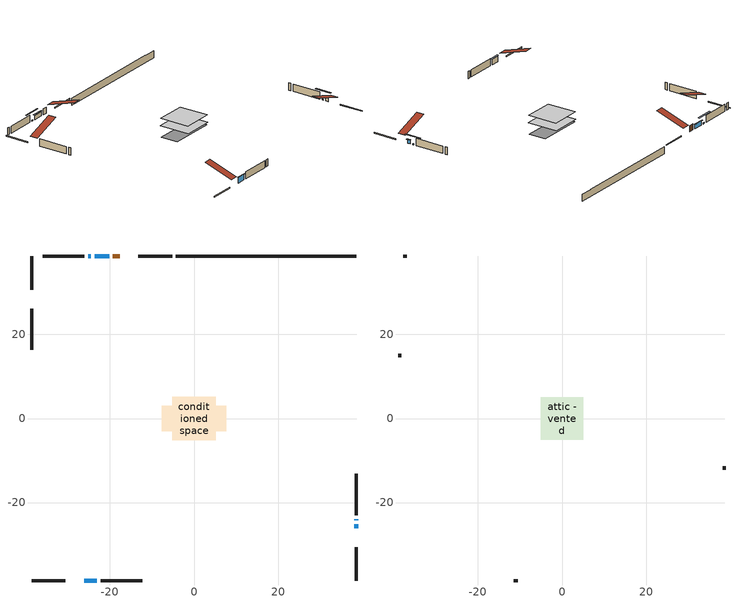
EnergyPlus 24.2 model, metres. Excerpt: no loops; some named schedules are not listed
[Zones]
conditioned space
 floor outside (Floor1 construction): -0.61,-0.61 -0.61,0.61 0.61,0.61 0.61,-0.61 z0.53
 floor adiabatic (AdiabaticFloorConstruction): -5.13,-5.13 -5.13,5.13 5.13,5.13 5.13,-5.13 z0.53
 floor foundation (Slab1 construction): -7.73,-3.02 -7.73,3.02 7.73,3.02 7.73,-3.02 z-1.83
 wall outside (RimJoist1 construction): -5.22,38.69 -13.28,38.69 / -38.69,-38.69 -30.63,-38.69 / -38.69,38.69 -38.69,30.63 / 38.69,-38.69 38.69,-30.63 z0.53:0.83
 wall outside (AdiabaticWallConstruction 1): -17.72,38.69 -19.3,38.69 z0.53:2.56
 wall outside (AdiabaticWallConstruction): 38.69,-26.19 38.69,-25.18 z0.53:1.74; -20.22,38.69 -23.68,38.69 z0.53:1.91; -26.19,-38.69 -23.16,-38.69 z0.53:2.34; 38.69,-24.25 38.69,-23.96 / -24.61,38.69 -25.19,38.69 z0.53:0.88
 wall outside (Wall1 construction): -26.12,38.69 -35.98,38.69 / -22.23,-38.69 -12.36,-38.69 / -38.69,26.19 -38.69,16.32 / 38.69,-23.03 38.69,-13.16 z0.53:2.97
 wall foundation (FoundationWall1 construction): -4.29,38.69,-1.83 -4.29,38.69,0.53 34.39,38.69,0.53 34.39,38.69,0.46 38.69,38.69,0.46 38.69,38.69,-1.83
 window (WindowConstruction): 38.69,-26.19 38.69,-25.18 z0.53:1.73
 window (WindowConstruction 1): -20.23,38.69 -23.68,38.69 z0.53:1.91
 window (WindowConstruction 2): -26.19,-38.69 -23.16,-38.69 z0.53:2.34
 window (WindowConstruction 3): 38.69,-24.25 38.69,-23.96 z0.53:0.87
 window (WindowConstruction 4): -24.61,38.69 -25.19,38.69 z0.53:0.87
 door (Door): -17.72,38.69 -19.3,38.69 z0.53:2.56
 ceiling adiabatic (AdiabaticFloorConstruction): 5.13,-5.13 5.13,5.13 -5.13,5.13 -5.13,-5.13 z0.53
attic - vented
 floor to conditioned space (Floor2 construction Reversed): -5.03,-5.03 -5.03,5.03 5.03,5.03 5.03,-5.03 z2.97
 wall outside (Wall2 construction): -36.91,38.69 -37.76,38.69 / -11.43,-38.69 -10.59,-38.69 / -38.69,15.39 -38.69,14.55 / 38.69,-12.23 38.69,-11.39 z0.53:2.97
 roof outside (Roof1 construction): -16.79,38.69,2.97 -16.79,28.88,6.24 -14.21,28.88,6.24 -14.21,38.69,2.97; -27.11,-38.69,2.97 -27.11,-28.88,6.24 -29.7,-28.88,6.24 -29.7,-38.69,2.97; -38.69,27.11,2.97 -28.88,27.11,6.24 -28.88,29.7,6.24 -38.69,29.7,2.97; 38.69,-27.11,2.97 28.88,-27.11,6.24 28.88,-29.7,6.24 38.69,-29.7,2.97
shading: 38.69,-24.98 38.69,-26.39 39.1,-26.39 39.1,-24.98 z1.94; -23.88,38.69 -20.02,38.69 -20.02,39.1 -23.88,39.1 z2.11; -22.95,-38.69 -26.39,-38.69 -26.39,-39.1 -22.95,-39.1 z2.54; 38.69,-21.32 38.69,-26.89 39.1,-26.89 39.1,-21.32 z3.51; -27.83,38.69 -21.97,38.69 -21.97,39.1 -27.83,39.1 z3.51
[Building]
Building 1: Terrain=Suburbs
[Site:Location]
Winnipeg Intl AP_MB: Latitude {deg}=49.91; Longitude {deg}=-97.24; Time Zone {hr}=-6; Elevation {m}=239; Keep Site Location Information=Yes
[Site:GroundTemperature:Shallow]
-2.46526, -5.11642, -5.32873, -4.07063, 0.979979, 6.00706, 10.3653, 13.1261, 13.3606, 11.1152, 6.8681, 1.99523
[Site:WaterMainsTemperature]
Calculation Method=Schedule; Temperature Schedule=mains temperature schedule
[Material] Roughness=Rough; Thermal Absorptance=0.9
Name | Thickness {m} | Conductivity {W/m-K} | Density {kg/m3} | Specific Heat {J/kg-K} | Solar Absorptance | Visible Absorptance
asphalt or fiberglass shingles | 0.00635 | 0.162714 | 1121.4 | 1465.45 | 0.84 | 0.84
ceiling loosefill ins | 0.0846667 | 0.0480833 | 16.02 | 1046.75 | 0.7 | 0.7
ceiling stud and cavity | 0.1397 | 0.0991714 | 65.682 | 1177.47 | 0.7 | 0.7
concrete 4.0 in. | 0.1016 | 1.803125 | 2242.8 | 837.4 | 0.7 | 0.7
concrete 8.0 in. | 0.2032 | 1.803125 | 2242.8 | 837.4 | 0.7 | 0.7
door material | 0.04445 | 0.0451087 | 512.64 | 1214.23 | 0.7 | 0.7
exterior vertical ins | 0.0457286 | 0.029427 | 32.04 | 1214.23 | 0.7 | 0.7
floor covering | 0.0127 | 0.0433444 | 54.468 | 1339.84 | 0.6 | 0.6
floor rigid ins; rim joist rigid ins; wall rigid ins | 0.051816 | 0.029427 | 32.04 | 1214.23 | 0.7 | 0.7
floor rigid ins 1; wall rigid ins 1 | 0.512978 | 0.029427 | 32.04 | 1214.23 | 0.7 | 0.7
floor stud and cavity | 0.1397 | 0.350745 | 92.3553 | 1139.71 | 0.7 | 0.7
floor stud and cavity 1 | 0.1397 | 1.75129 | 37.0049 | 1207.88 | 0.7 | 0.7
furniture material conditioned space 1 | 0.1524 | 0.115458 | 640.8 | 1214.23 | 0.6 | 0.6
gypsum board | 0.0127 | 0.160291 | 801 | 837.4 | 0.6 | 0.6
gypsum board 1 | 0.0127 | 0.160291 | 801 | 837.4 | 0.7 | 0.7
osb sheathing 0.5 in. | 0.0127 | 0.115458 | 512.64 | 1214.23 | 0.7 | 0.7
osb sheathing 0.75 in. | 0.01905 | 0.115458 | 512.64 | 1214.23 | 0.7 | 0.7
osb sheathing 2.0 in. | 0.0508 | 0.115458 | 512.64 | 1214.23 | 0.7 | 0.7
rim joist stud and cavity | 0.0508 | 0.0402607 | 125.044 | 1163.47 | 0.6 | 0.6
slab rigid ins | 0.000776722 | 0.029427 | 32.04 | 1214.23 | 0.7 | 0.7
wall stud and cavity | 0.1397 | 0.216775 | 139.0536 | 1170.24 | 0.7 | 0.7
wall stud and cavity 1 | 0.0889 | 6.1454 | 50.32683 | 1063.81 | 0.6 | 0.6
wall stud and cavity 2 | 0.0889 | 0.380278 | 52.3479 | 1209.89 | 0.7 | 0.7
wall stud and cavity 3 | 0.0889 | 0.391764 | 83.0341 | 1211.67 | 0.7 | 0.7
wood siding | 0.0254 | 0.102417 | 544.68 | 1172.36 | 0.4 | 0.4
wood siding 1 | 0.00254 | 0.102417 | 544.68 | 1172.36 | 0.4 | 0.4
wood siding 2; wood siding 3; wood siding 4 | 0.0254 | 0.102417 | 544.68 | 1172.36 | 0.7 | 0.7
[WindowMaterial:SimpleGlazingSystem]
Name | U-Factor {W/m2-K} | Solar Heat Gain Coefficient
WindowMaterial | 1.82661 | 0.55
WindowMaterial 1 | 1.78346 | 0.56
WindowMaterial 2 | 1.709078 | 0.58
WindowMaterial 3 | 3.24952 | 0.43
[Construction]
AdiabaticFloorConstruction: floor stud and cavity 1, floor rigid ins 1, osb sheathing 0.75 in., floor covering
AdiabaticWallConstruction: wood siding 3, wall rigid ins 1, wall stud and cavity 2, gypsum board
AdiabaticWallConstruction 1: wood siding 4, wall rigid ins 1, wall stud and cavity 2, gypsum board
Door: door material
Floor1 construction: floor stud and cavity, floor rigid ins, osb sheathing 0.75 in., floor covering
Floor2 construction Reversed: gypsum board, ceiling stud and cavity, ceiling loosefill ins
FoundationWall1 construction: concrete 8.0 in., gypsum board 1
furniture construction conditioned space 1: furniture material conditioned space 1
PartitionWallConstruction: gypsum board, wall stud and cavity 3, gypsum board
RimJoist1 construction: wood siding 2, rim joist rigid ins, osb sheathing 2.0 in., rim joist stud and cavity
Roof1 construction: asphalt or fiberglass shingles
Slab1 construction: slab rigid ins, concrete 4.0 in.
Wall1 construction: wood siding, wall rigid ins, osb sheathing 0.5 in., wall stud and cavity, gypsum board
Wall2 construction: wood siding 1, wall stud and cavity 1
WindowConstruction: WindowMaterial
WindowConstruction 1: WindowMaterial 1
WindowConstruction 2: WindowMaterial 2
WindowConstruction 3; WindowConstruction 4: WindowMaterial 3
[Zone] Multiplier=1; Part of Total Floor Area=Yes
Name | Volume {m3}
attic - vented | 53.8153
conditioned space | 496
[Space]
Name | Zone | Volume {m3}
attic - vented 1 | attic - vented | 53.8153
conditioned space 1 | conditioned space | 496
[ZoneInfiltration:EffectiveLeakageArea]
infil attic - vented 1: Zone or Space=attic - vented 1; Schedule=Always On Discrete; Effective Air Leakage Area {cm2}=3380; Stack Coefficient=0.000396905; Wind Coefficient=1.34606e-05
[ZoneMixing]
whole house fan mix: Zone or Space=attic - vented; Schedule=Always On Continuous; Design Flow Rate Calculation Method=Flow/Zone; Design Flow Rate {m3/s}=0; Source Zone or Space=conditioned space
[SurfaceProperty:ExposedFoundationPerimeter]
Slab1: Exposed Perimeter Calculation Method=TotalExposedPerimeter; Total Exposed Perimeter {m}=42.976
[InternalMass] Zone or ZoneList=conditioned space; Space or SpaceList=conditioned space 1
Name | Construction | Surface Area {m2}
furniture mass conditioned space 1 | furniture construction conditioned space 1 | 79.9442
partition wall mass | PartitionWallConstruction | 199.86
[Lights]
interior lighting: Zone or ZoneList or Space or SpaceList=conditioned space 1; Schedule=interior lighting schedule; Design Level Calculation Method=LightingLevel; Lighting Level {W}=343.2; Return Air Fraction=0; Fraction Radiant=0.6; Fraction Visible=0.2; Fraction Replaceable=1
[People]
occupants: Zone or ZoneList or Space or SpaceList=conditioned space 1; Number of People Schedule=occupants schedule; Number of People Calculation Method=People; Number of People=3; Fraction Radiant=0.314171; Sensible Heat Fraction=0.56303; Activity Level Schedule=occupants activity schedule; Carbon Dioxide Generation Rate {m3/s-W}=0; Enable ASHRAE 55 Comfort Warnings=No; Mean Radiant Temperature Calculation Type=EnclosureAveraged
[ElectricEquipment] Zone or ZoneList or Space or SpaceList=conditioned space 1; Design Level Calculation Method=EquipmentLevel
Name | Schedule | Design Level {W} | Fraction Latent | Fraction Radiant | Fraction Lost
clothes dryer | clothes dryer schedule | 140.772 | 0.015 | 0.081 | 0.85
clothes washer | clothes washer schedule | 32.1985 | 0.03 | 0.162 | 0.7
cooking range | cooking range schedule | 215.147 | 0.08 | 0.432 | 0.2
dishwasher | dishwasher schedule | 66.8632 | 0.3 | 0.18 | 0.4
fridge | fridge schedule | 72.9452 | 0 | 0.6 | 0
mech vent house fan | mech vent house fan schedule | 10.9 | 0 | 0 | 1
mech vent house fan cfis | mech vent house fan cfis schedule | 0 | 0 | 0 | 0
misc plug loads | misc plug loads schedule | 494.7 | 0.045 | 0.513 | 0.1
whole house fan | Always On Discrete | 0 | 0 | 0 | 1
[OtherEquipment] Zone or ZoneList or Space or SpaceList=conditioned space 1; Design Level Calculation Method=EquipmentLevel
Name | Fuel Type | Schedule | Design Level {W} | Fraction Latent | Fraction Radiant | Fraction Lost
clothes dryer 1 | Electricity | clothes dryer schedule | 0 | 0.015 | 0.081 | 0.85
cooking range 1 | Electricity | cooking range schedule | 0 | 0.08 | 0.432 | 0.2
general water use latent | None | general water use schedule | 62.594 | 1 | 0 | 0
general water use sensible | None | general water use schedule | -61.6891 | 0 | 0.6 | 0
mech vent house fan latent load | None | Always On Discrete | 0 | 1 | 0 | 0
mech vent house fan sensible load | None | Always On Discrete | 0 | 0 | 0 | 0
water heater energy adjustment1 | Electricity | Always On Discrete | 0.01 | 0 | 0 | 1
[ZoneInfiltration:DesignFlowRate] Zone or ZoneList or Space or SpaceList=conditioned space 1; Schedule=Always On Discrete; Design Flow Rate Calculation Method=Flow/Zone; Design Flow Rate {m3/s}=0
infil flow; natural vent flow; whole house fan flow
[AvailabilityManager:Scheduled]
central ac and furnace airloop Availability Manager: Schedule=Always On Discrete
[Foundation:Kiva]
Foundation Kiva 1: Initial Indoor Air Temperature {C}=21; Wall Height Above Grade {m}=0.530017; Wall Depth Below Slab {m}=0.2032; Custom Block Material Name 1=exterior vertical ins; Custom Block Depth 1 {m}=2.36001; Custom Block X Position 1 {m}=0.2159; Custom Block Z Position 1 {m}=0
[Foundation:Kiva:Settings]
Soil Conductivity {W/m-K}=0.849921; Soil Density {kg/m3}=1842.3; Soil Specific Heat {J/kg-K}=418.7; Ground Solar Absorptivity=0.9; Ground Thermal Absorptivity=0.9; Ground Surface Roughness {m}=0.03; Far-Field Width {m}=40; Deep-Ground Boundary Condition=ZeroFlux; Deep-Ground Depth {m}=40; Minimum Cell Dimension {m}=0.2; Maximum Cell Growth Coefficient=3; Simulation Timestep=Timestep
[Exterior:Lights]
exterior lighting: Schedule=exterior lighting schedule; Design Level {W}=75.6
[EnergyManagementSystem:GlobalVariable]
central_ac_and_furnace_airloop_Fan_RTF
infil_program_Qfan
infil_program_Qinf
natural_vent_program_Qnv
natural_vent_program_Qwhf
[EnergyManagementSystem:Sensor]
Name | Output:Variable or Output:Meter Index Key | Output:Variable or Output:Meter
airflow_gain | infil flow | Infiltration Sensible Heat Gain Energy
airflow_gain_1 | natural vent flow | Infiltration Sensible Heat Gain Energy
airflow_gain_2 | whole house fan flow | Infiltration Sensible Heat Gain Energy
airflow_loss | infil flow | Infiltration Sensible Heat Loss Energy
airflow_loss_1 | natural vent flow | Infiltration Sensible Heat Loss Energy
airflow_loss_2 | whole house fan flow | Infiltration Sensible Heat Loss Energy
clg_load_cond |  | Cooling:EnergyTransfer:Zone:CONDITIONED SPACE
clg_sp_s; clg_sp_s_1 | cooling setpoint | Schedule Value
clothes_dryer_exhaust_0_sch_s | clothes dryer exhaust 0 schedule | Schedule Value
cool_season | cooling season schedule | Schedule Value
htg_load_cond |  | Heating:EnergyTransfer:Zone:CONDITIONED SPACE
htg_sp_s; htg_sp_s_1 | heating setpoint | Schedule Value
ig_ee_conv | clothes dryer | Electric Equipment Convective Heating Energy
ig_ee_conv_2 | cooking range | Electric Equipment Convective Heating Energy
ig_ee_conv_4 | fridge | Electric Equipment Convective Heating Energy
ig_ee_conv_5 | misc plug loads | Electric Equipment Convective Heating Energy
ig_ee_conv_6 | whole house fan | Electric Equipment Convective Heating Energy
ig_ee_rad | clothes dryer | Electric Equipment Radiant Heating Energy
ig_ee_rad_2 | cooking range | Electric Equipment Radiant Heating Energy
ig_ee_rad_4 | fridge | Electric Equipment Radiant Heating Energy
ig_ee_rad_5 | misc plug loads | Electric Equipment Radiant Heating Energy
ig_ee_rad_6 | whole house fan | Electric Equipment Radiant Heating Energy
ig_lgt_conv | interior lighting | Lights Convective Heating Energy
ig_lgt_rad | interior lighting | Lights Radiant Heating Energy
ig_lgt_vis | interior lighting | Lights Visible Radiation Heating Energy
ig_oe_conv | clothes dryer 1 | Other Equipment Convective Heating Energy
ig_oe_conv_1 | cooking range 1 | Other Equipment Convective Heating Energy
ig_oe_conv_2 | general water use latent | Other Equipment Convective Heating Energy
ig_oe_conv_3 | general water use sensible | Other Equipment Convective Heating Energy
ig_oe_conv_4 | water heater energy adjustment1 | Other Equipment Convective Heating Energy
ig_oe_rad | clothes dryer 1 | Other Equipment Radiant Heating Energy
ig_oe_rad_1 | cooking range 1 | Other Equipment Radiant Heating Energy
ig_oe_rad_2 | general water use latent | Other Equipment Radiant Heating Energy
ig_oe_rad_3 | general water use sensible | Other Equipment Radiant Heating Energy
ig_oe_rad_4 | water heater energy adjustment1 | Other Equipment Radiant Heating Energy
ig_ppl_conv | occupants | People Convective Heating Energy
ig_ppl_rad | occupants | People Radiant Heating Energy
im_conv | furniture mass conditioned space 1 | Surface Inside Face Convection Heat Gain Energy
im_conv_1 | partition wall mass | Surface Inside Face Convection Heat Gain Energy
im_ig | furniture mass conditioned space 1 | Surface Inside Face Internal Gains Radiation Heat Gain Energy
im_ig_1 | partition wall mass | Surface Inside Face Internal Gains Radiation Heat Gain Energy
im_lgt | furniture mass conditioned space 1 | Surface Inside Face Lights Radiation Heat Gain Energy
im_lgt_1 | partition wall mass | Surface Inside Face Lights Radiation Heat Gain Energy
im_sol | furniture mass conditioned space 1 | Surface Inside Face Solar Radiation Heat Gain Energy
im_sol_1 | partition wall mass | Surface Inside Face Solar Radiation Heat Gain Energy
im_surf | furniture mass conditioned space 1 | Surface Inside Face Net Surface Thermal Radiation Heat Gain Energy
im_surf_1 | partition wall mass | Surface Inside Face Net Surface Thermal Radiation Heat Gain Energy
mv_conv | mech vent house fan | Electric Equipment Convective Heating Energy
mv_conv_1 | mech vent house fan cfis | Electric Equipment Convective Heating Energy
mv_conv_2 | mech vent house fan latent load | Other Equipment Convective Heating Energy
mv_conv_3 | mech vent house fan sensible load | Other Equipment Convective Heating Energy
mv_rad | mech vent house fan | Electric Equipment Radiant Heating Energy
mv_rad_1 | mech vent house fan cfis | Electric Equipment Radiant Heating Energy
mv_rad_2 | mech vent house fan latent load | Other Equipment Radiant Heating Energy
mv_rad_3 | mech vent house fan sensible load | Other Equipment Radiant Heating Energy
natural_vent_s | natural vent schedule | Schedule Value
out_pb_s |  | Site Outdoor Air Barometric Pressure
out_wt_s |  | Site Outdoor Air Humidity Ratio
site_vw_s |  | Site Wind Speed
ss_back_out | Window1 | Surface Window Shortwave from Zone Back Out Window Heat Transfer Rate
ss_back_out_1 | Window2 | Surface Window Shortwave from Zone Back Out Window Heat Transfer Rate
ss_back_out_2 | Window5 | Surface Window Shortwave from Zone Back Out Window Heat Transfer Rate
ss_back_out_3 | Window7 | Surface Window Shortwave from Zone Back Out Window Heat Transfer Rate
ss_back_out_4 | Window8 | Surface Window Shortwave from Zone Back Out Window Heat Transfer Rate
ss_conv | Door1 | Surface Inside Face Convection Heat Gain Energy
ss_conv_1 | Window1 | Surface Inside Face Convection Heat Gain Energy
ss_conv_2 | Window2 | Surface Inside Face Convection Heat Gain Energy
ss_conv_3 | Window5 | Surface Inside Face Convection Heat Gain Energy
ss_conv_4 | Window7 | Surface Inside Face Convection Heat Gain Energy
ss_conv_5 | Window8 | Surface Inside Face Convection Heat Gain Energy
ss_ig | Door1 | Surface Inside Face Internal Gains Radiation Heat Gain Energy
ss_ig_1 | Window1 | Surface Inside Face Internal Gains Radiation Heat Gain Energy
ss_ig_2 | Window2 | Surface Inside Face Internal Gains Radiation Heat Gain Energy
ss_ig_3 | Window5 | Surface Inside Face Internal Gains Radiation Heat Gain Energy
ss_ig_4 | Window7 | Surface Inside Face Internal Gains Radiation Heat Gain Energy
ss_ig_5 | Window8 | Surface Inside Face Internal Gains Radiation Heat Gain Energy
ss_lgt | Door1 | Surface Inside Face Lights Radiation Heat Gain Energy
ss_sol | Door1 | Surface Inside Face Solar Radiation Heat Gain Energy
ss_surf | Door1 | Surface Inside Face Net Surface Thermal Radiation Heat Gain Energy
ss_surf_1 | Window1 | Surface Inside Face Net Surface Thermal Radiation Heat Gain Energy
ss_surf_2 | Window2 | Surface Inside Face Net Surface Thermal Radiation Heat Gain Energy
ss_surf_3 | Window5 | Surface Inside Face Net Surface Thermal Radiation Heat Gain Energy
ss_surf_4 | Window7 | Surface Inside Face Net Surface Thermal Radiation Heat Gain Energy
ss_surf_5 | Window8 | Surface Inside Face Net Surface Thermal Radiation Heat Gain Energy
ss_trans_in | Window1 | Surface Window Transmitted Solar Radiation Rate
ss_trans_in_1 | Window2 | Surface Window Transmitted Solar Radiation Rate
ss_trans_in_2 | Window5 | Surface Window Transmitted Solar Radiation Rate
ss_trans_in_3 | Window7 | Surface Window Transmitted Solar Radiation Rate
ss_trans_in_4 | Window8 | Surface Window Transmitted Solar Radiation Rate
ss_trans_out | Window1 | Surface Inside Face Initial Transmitted Diffuse Transmitted Out Window Solar Radiation Rate
ss_trans_out_1 | Window2 | Surface Inside Face Initial Transmitted Diffuse Transmitted Out Window Solar Radiation Rate
ss_trans_out_2 | Window5 | Surface Inside Face Initial Transmitted Diffuse Transmitted Out Window Solar Radiation Rate
ss_trans_out_3 | Window7 | Surface Inside Face Initial Transmitted Diffuse Transmitted Out Window Solar Radiation Rate
ss_trans_out_4 | Window8 | Surface Inside Face Initial Transmitted Diffuse Transmitted Out Window Solar Radiation Rate
s_conv | Floor1 | Surface Inside Face Convection Heat Gain Energy
s_conv_1 | Floor2 | Surface Inside Face Convection Heat Gain Energy
s_conv_10 | Wall1:0 | Surface Inside Face Convection Heat Gain Energy
s_conv_11 | Wall1:180 | Surface Inside Face Convection Heat Gain Energy
s_conv_12 | Wall1:270 | Surface Inside Face Convection Heat Gain Energy
s_conv_13 | Wall1:90 | Surface Inside Face Convection Heat Gain Energy
s_conv_2 | FoundationWall1 | Surface Inside Face Convection Heat Gain Energy
s_conv_3 | inferred conditioned ceiling | Surface Inside Face Convection Heat Gain Energy
s_conv_4 | inferred conditioned floor | Surface Inside Face Convection Heat Gain Energy
s_conv_5 | RimJoist1:0 | Surface Inside Face Convection Heat Gain Energy
s_conv_6 | RimJoist1:180 | Surface Inside Face Convection Heat Gain Energy
s_conv_7 | RimJoist1:270 | Surface Inside Face Convection Heat Gain Energy
s_conv_8 | RimJoist1:90 | Surface Inside Face Convection Heat Gain Energy
s_conv_9 | Slab1 | Surface Inside Face Convection Heat Gain Energy
s_ig | Floor1 | Surface Inside Face Internal Gains Radiation Heat Gain Energy
s_ig_1 | Floor2 | Surface Inside Face Internal Gains Radiation Heat Gain Energy
s_ig_10 | Wall1:0 | Surface Inside Face Internal Gains Radiation Heat Gain Energy
s_ig_11 | Wall1:180 | Surface Inside Face Internal Gains Radiation Heat Gain Energy
s_ig_12 | Wall1:270 | Surface Inside Face Internal Gains Radiation Heat Gain Energy
s_ig_13 | Wall1:90 | Surface Inside Face Internal Gains Radiation Heat Gain Energy
s_ig_2 | FoundationWall1 | Surface Inside Face Internal Gains Radiation Heat Gain Energy
s_ig_3 | inferred conditioned ceiling | Surface Inside Face Internal Gains Radiation Heat Gain Energy
s_ig_4 | inferred conditioned floor | Surface Inside Face Internal Gains Radiation Heat Gain Energy
s_ig_5 | RimJoist1:0 | Surface Inside Face Internal Gains Radiation Heat Gain Energy
s_ig_6 | RimJoist1:180 | Surface Inside Face Internal Gains Radiation Heat Gain Energy
s_ig_7 | RimJoist1:270 | Surface Inside Face Internal Gains Radiation Heat Gain Energy
s_ig_8 | RimJoist1:90 | Surface Inside Face Internal Gains Radiation Heat Gain Energy
s_ig_9 | Slab1 | Surface Inside Face Internal Gains Radiation Heat Gain Energy
s_lgt | Floor1 | Surface Inside Face Lights Radiation Heat Gain Energy
s_lgt_1 | Floor2 | Surface Inside Face Lights Radiation Heat Gain Energy
s_lgt_10 | Wall1:0 | Surface Inside Face Lights Radiation Heat Gain Energy
s_lgt_11 | Wall1:180 | Surface Inside Face Lights Radiation Heat Gain Energy
s_lgt_12 | Wall1:270 | Surface Inside Face Lights Radiation Heat Gain Energy
s_lgt_13 | Wall1:90 | Surface Inside Face Lights Radiation Heat Gain Energy
s_lgt_2 | FoundationWall1 | Surface Inside Face Lights Radiation Heat Gain Energy
s_lgt_3 | inferred conditioned ceiling | Surface Inside Face Lights Radiation Heat Gain Energy
s_lgt_4 | inferred conditioned floor | Surface Inside Face Lights Radiation Heat Gain Energy
s_lgt_5 | RimJoist1:0 | Surface Inside Face Lights Radiation Heat Gain Energy
s_lgt_6 | RimJoist1:180 | Surface Inside Face Lights Radiation Heat Gain Energy
s_lgt_7 | RimJoist1:270 | Surface Inside Face Lights Radiation Heat Gain Energy
s_lgt_8 | RimJoist1:90 | Surface Inside Face Lights Radiation Heat Gain Energy
s_lgt_9 | Slab1 | Surface Inside Face Lights Radiation Heat Gain Energy
s_sol | Floor1 | Surface Inside Face Solar Radiation Heat Gain Energy
s_sol_1 | Floor2 | Surface Inside Face Solar Radiation Heat Gain Energy
s_sol_10 | Wall1:0 | Surface Inside Face Solar Radiation Heat Gain Energy
s_sol_11 | Wall1:180 | Surface Inside Face Solar Radiation Heat Gain Energy
s_sol_12 | Wall1:270 | Surface Inside Face Solar Radiation Heat Gain Energy
s_sol_13 | Wall1:90 | Surface Inside Face Solar Radiation Heat Gain Energy
s_sol_2 | FoundationWall1 | Surface Inside Face Solar Radiation Heat Gain Energy
s_sol_3 | inferred conditioned ceiling | Surface Inside Face Solar Radiation Heat Gain Energy
s_sol_4 | inferred conditioned floor | Surface Inside Face Solar Radiation Heat Gain Energy
s_sol_5 | RimJoist1:0 | Surface Inside Face Solar Radiation Heat Gain Energy
s_sol_6 | RimJoist1:180 | Surface Inside Face Solar Radiation Heat Gain Energy
s_sol_7 | RimJoist1:270 | Surface Inside Face Solar Radiation Heat Gain Energy
s_sol_8 | RimJoist1:90 | Surface Inside Face Solar Radiation Heat Gain Energy
s_sol_9 | Slab1 | Surface Inside Face Solar Radiation Heat Gain Energy
s_surf | Floor1 | Surface Inside Face Net Surface Thermal Radiation Heat Gain Energy
s_surf_1 | Floor2 | Surface Inside Face Net Surface Thermal Radiation Heat Gain Energy
s_surf_10 | Wall1:0 | Surface Inside Face Net Surface Thermal Radiation Heat Gain Energy
s_surf_11 | Wall1:180 | Surface Inside Face Net Surface Thermal Radiation Heat Gain Energy
s_surf_12 | Wall1:270 | Surface Inside Face Net Surface Thermal Radiation Heat Gain Energy
s_surf_13 | Wall1:90 | Surface Inside Face Net Surface Thermal Radiation Heat Gain Energy
s_surf_2 | FoundationWall1 | Surface Inside Face Net Surface Thermal Radiation Heat Gain Energy
s_surf_3 | inferred conditioned ceiling | Surface Inside Face Net Surface Thermal Radiation Heat Gain Energy
s_surf_4 | inferred conditioned floor | Surface Inside Face Net Surface Thermal Radiation Heat Gain Energy
s_surf_5 | RimJoist1:0 | Surface Inside Face Net Surface Thermal Radiation Heat Gain Energy
s_surf_6 | RimJoist1:180 | Surface Inside Face Net Surface Thermal Radiation Heat Gain Energy
s_surf_7 | RimJoist1:270 | Surface Inside Face Net Surface Thermal Radiation Heat Gain Energy
s_surf_8 | RimJoist1:90 | Surface Inside Face Net Surface Thermal Radiation Heat Gain Energy
s_surf_9 | Slab1 | Surface Inside Face Net Surface Thermal Radiation Heat Gain Energy
[EnergyManagementSystem:Actuator]
Name | Actuated Component Unique | Actuated Component Type | Actuated Component Control Type
fridge_schedule_act | fridge schedule | Schedule:Constant | Schedule Value
infil_flow_act | infil flow | Zone Infiltration | Air Exchange Flow Rate
mech_vent_house_fan_cfis_act | mech vent house fan cfis | ElectricEquipment | Electricity Rate
mech_vent_house_fan_latent_load_act | mech vent house fan latent load | OtherEquipment | Power Level
mech_vent_house_fan_sensible_load_act | mech vent house fan sensible load | OtherEquipment | Power Level
natural_vent_flow_act | natural vent flow | Zone Infiltration | Air Exchange Flow Rate
water_heater_ec_adj_act | water heater energy adjustment1 | OtherEquipment | Power Level
whole_house_fan_act | whole house fan | ElectricEquipment | Electricity Rate
whole_house_fan_flow_act | whole house fan flow | Zone Infiltration | Air Exchange Flow Rate
whole_house_fan_mix_act | whole house fan mix | ZoneMixing | Air Exchange Flow Rate
